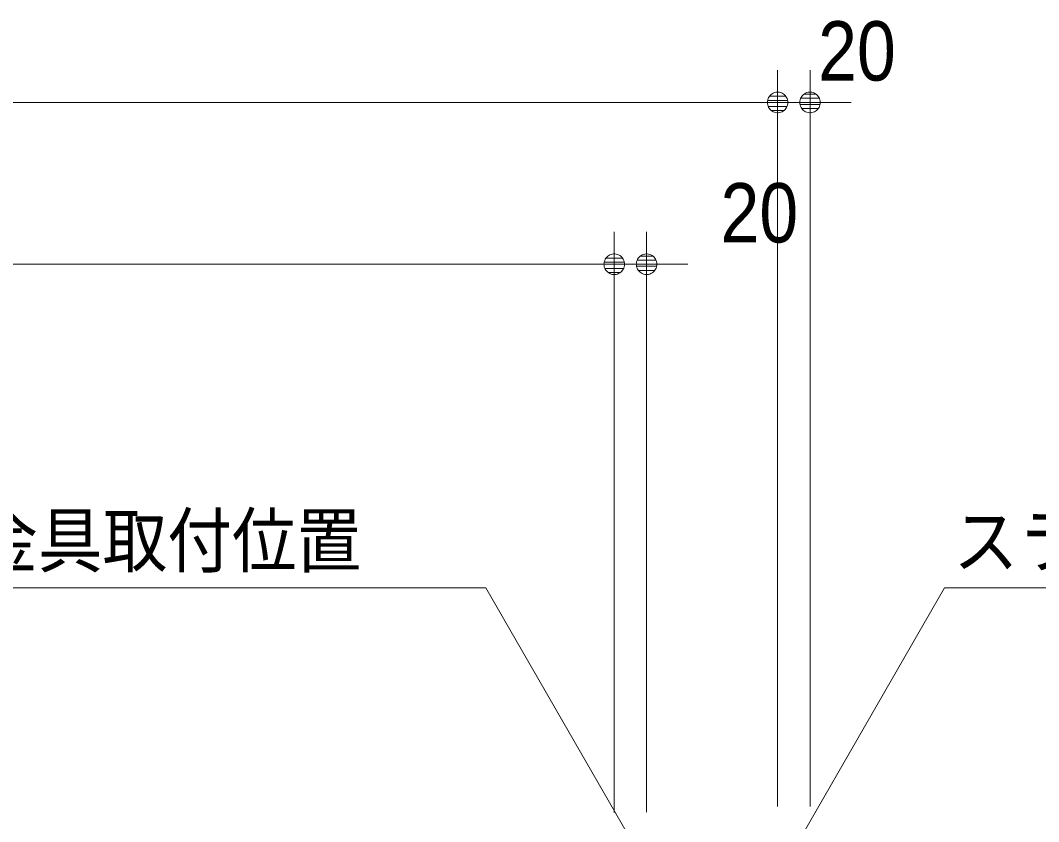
# Model space of a CAD drawing. Units: millimetres, scale not verified. Extents: x -6062 to 6062, y -3045 to 3045.
# Drawn here: x -3786 to -3156, y 406 to 901 of the extents above; entities that cross this region are included whole.
import ezdxf
from ezdxf.enums import TextEntityAlignment as Align

# ---------------------------------------------------------------- set-up
doc = ezdxf.new("R2010")
doc.units = ezdxf.units.MM
doc.header["$LTSCALE"] = 20
for name, color, linetype, lineweight in [('0-1_2寸法-1', 7, 'Continuous', 9), ('0-2_0', 7, 'Continuous', 9), ('0-3_2寸法-3', 7, 'Continuous', 9), ('0-5_2寸法-2', 7, 'Continuous', 9)]:
    doc.layers.add(name, color=color, linetype=linetype, lineweight=lineweight)
doc.styles.add('ＭＳ ゴシック', font='')
doc.styles.add('ＭＳ Ｐゴシック', font='')
doc.styles.get('ＭＳ ゴシック').set_extended_font_data('MS Gothic')
doc.styles.get('ＭＳ Ｐゴシック').set_extended_font_data('MS PGothic')

# ---------------------------------------------------------------- blocks, each defined once
blk = doc.blocks.new('_Dot')
at = {"layer": '0-2_0'}
for p, q in [((-10, 0), (-20, 0)), ((9.78, 2), (-9.78, 2)), ((7.99, 6), (-7.99, 6)), ((9.16, -3.98), (-9.16, -3.98)), ((6, -7.98), (-6, -7.98))]:
    blk.add_line(p, q, dxfattribs=at)
for points in [[(10, 0), (9.92, 1.25), (9.69, 2.49), (9.3, 3.68), (8.76, 4.82), (8.09, 5.88), (7.29, 6.85), (6.37, 7.71), (5.36, 8.44), (4.26, 9.05), (3.09, 9.51), (1.87, 9.82), (0.63, 9.98), (-0.63, 9.98), (-1.87, 9.82), (-3.09, 9.51), (-4.26, 9.05), (-5.36, 8.44), (-6.37, 7.71), (-7.29, 6.85), (-8.09, 5.88), (-8.76, 4.82), (-9.3, 3.68), (-9.69, 2.49), (-9.92, 1.25), (-10, 0), (0, 0)], [(-10, 0), (-9.92, -1.25), (-9.69, -2.49), (-9.3, -3.68), (-8.76, -4.82), (-8.09, -5.88), (-7.29, -6.85), (-6.37, -7.71), (-5.36, -8.44), (-4.26, -9.05), (-3.09, -9.51), (-1.87, -9.82), (-0.63, -9.98), (0.63, -9.98), (1.87, -9.82), (3.09, -9.51), (4.26, -9.05), (5.36, -8.44), (6.37, -7.71), (7.29, -6.85), (8.09, -5.88), (8.76, -4.82), (9.3, -3.68), (9.69, -2.49), (9.92, -1.25), (10, 0), (0, 0)]]:
    blk.add_lwpolyline(points, close=True, dxfattribs=at)

msp = doc.modelspace()

# ---------------------------------------------------------------- linework, layer by layer
at = {"layer": '0-1_2寸法-1'}
for p, q in [((-3317.5, 415.08), (-3317.5, 870)), ((-3330.21, 850), (-5624.79, 850)), ((-3418.5, 415.25), (-3418.5, 770)), ((-3431.21, 750), (-5624.79, 750))]:
    msp.add_line(p, q, dxfattribs=at)
at = {"layer": '0-3_2寸法-3'}
for points in [[(-3406.5, 391.8), (-3497.83, 550), (-4099.76, 550)], [(-3305.5, 392), (-3214.28, 550), (-2597.5, 550)]]:
    msp.add_lwpolyline(points, dxfattribs=at)
at = {"layer": '0-5_2寸法-2'}
for p, q in [((-3317.5, 415.08), (-3317.5, 870)), ((-3297.5, 414.88), (-3297.5, 870)), ((-3330.21, 850), (-3342.92, 850)), ((-3317.5, 850), (-3297.5, 850)), ((-3284.79, 850), (-3272.08, 850)), ((-3418.5, 411.27), (-3418.5, 770)), ((-3398.5, 411.47), (-3398.5, 770)), ((-3431.21, 750), (-3443.92, 750)), ((-3418.5, 750), (-3398.5, 750)), ((-3385.79, 750), (-3373.08, 750))]:
    msp.add_line(p, q, dxfattribs=at)

# ---------------------------------------------------------------- block references
at = {"layer": '0-1_2寸法-1', "xscale": 0.6356201, "yscale": 0.6356201}
for p in [(-3317.5, 850), (-3418.5, 750)]:
    msp.add_blockref('_Dot', p, dxfattribs=at)
at = {"layer": '0-5_2寸法-2', "xscale": 0.6356201, "yscale": 0.6356201}
for p in [(-3317.5, 850), (-3418.5, 750)]:
    msp.add_blockref('_Dot', p, dxfattribs=at)
at = {"layer": '0-5_2寸法-2', "xscale": 0.6356201, "yscale": 0.6356201, "rotation": 180}
for p in [(-3297.5, 850), (-3398.5, 750)]:
    msp.add_blockref('_Dot', p, dxfattribs=at)

# ---------------------------------------------------------------- texts
at = {"layer": '0-3_2寸法-3', "style": 'ＭＳ ゴシック', "width": 0.9}
for s, p in [('スライド式受け金具取付位置', (-4094.36, 553.34)), ('スライド式ストッパー取付位置', (-3208.84, 552.97))]:
    msp.add_text(s, height=32.55, dxfattribs=at).set_placement(p, align=Align.BOTTOM_LEFT)
at = {"layer": '0-5_2寸法-2', "style": 'ＭＳ Ｐゴシック', "width": 0.9}
for p in [(-3292.48, 852.48), (-3352.82, 752.48)]:
    msp.add_text('20', height=36.66, dxfattribs=at).set_placement(p, align=Align.BOTTOM_LEFT)

doc.saveas('drawing.dxf')
